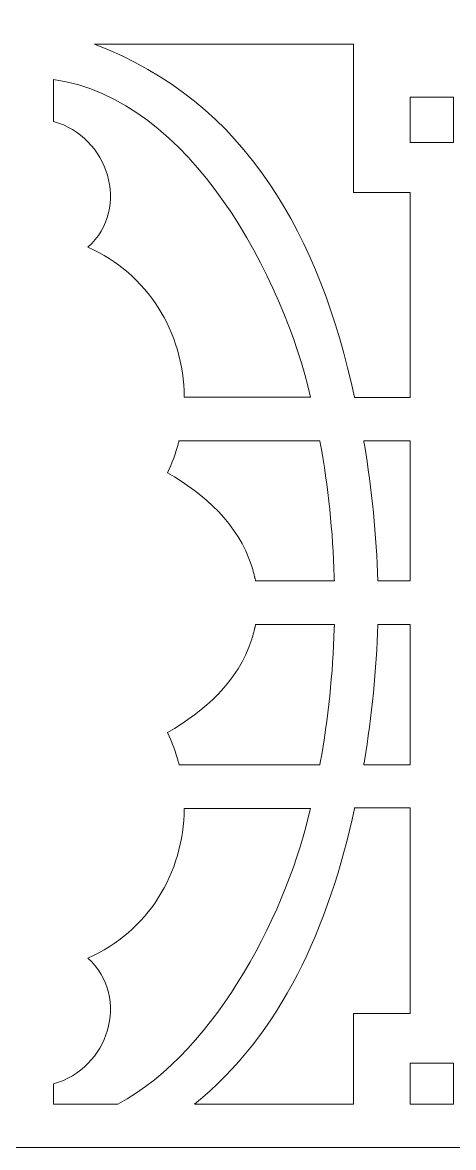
# Model space of a CAD drawing. Header units: centimetres. Extents: x -10 to 9.9, y -5 to 13.4.
# Drawn here: x -6.812 to -5.073, y -5 to -0.461 of the extents above; entities that cross this region are included whole.
import ezdxf

# ---------------------------------------------------------------- set-up
doc = ezdxf.new("R2010")
doc.units = ezdxf.units.CM
doc.header["$MEASUREMENT"] = 0
doc.layers.add('layer 1', color=7, linetype='Continuous')

msp = doc.modelspace()

# ---------------------------------------------------------------- linework, layer by layer
at = {"layer": 'layer 1', "color": 177, "lineweight": 9}
for points, knots in [([(-10.03585, 13.44236), (-10.03585, 13.44236), (-9.86153, 13.44236), (-9.86153, 13.44236), (-9.86153, 13.44236), (-9.86153, 13.44236), (-0.4594, 13.44236), (-0.4594, 13.44236), (-0.4594, 13.44236), (-0.4594, 13.44236), (-0.28508, 13.44236), (-0.28508, 13.44236), (-0.28508, 13.44236), (-0.28508, 13.44236), (-0.28508, 13.26803), (-0.28508, 13.26803), (-0.28508, 13.26803), (-0.28508, 13.26803), (-0.28508, -4.82596), (-0.28508, -4.82596), (-0.28508, -4.82596), (-0.28508, -4.82596), (-0.28508, -5.00029), (-0.28508, -5.00029), (-0.28508, -5.00029), (-0.28508, -5.00029), (-0.4594, -5.00029), (-0.4594, -5.00029), (-0.4594, -5.00029), (-0.4594, -5.00029), (-9.86153, -5.00029), (-9.86153, -5.00029), (-9.86153, -5.00029), (-9.86153, -5.00029), (-10.03585, -5.00029), (-10.03585, -5.00029), (-10.03585, -5.00029), (-10.03585, -5.00029), (-10.03585, -4.82596), (-10.03585, -4.82596), (-10.03585, -4.82596), (-10.03585, -4.82596), (-10.03585, 13.26803), (-10.03585, 13.26803), (-10.03585, 13.26803), (-10.03585, 13.26803), (-10.03585, 13.44236), (-10.03585, 13.44236)], [0, 0, 0, 0, 0.0769231, 0.0769231, 0.0769231, 0.0769231, 0.1538462, 0.1538462, 0.1538462, 0.1538462, 0.2307692, 0.2307692, 0.2307692, 0.2307692, 0.3076923, 0.3076923, 0.3076923, 0.3076923, 0.3846154, 0.3846154, 0.3846154, 0.3846154, 0.4615385, 0.4615385, 0.4615385, 0.4615385, 0.5384615, 0.5384615, 0.5384615, 0.5384615, 0.6153846, 0.6153846, 0.6153846, 0.6153846, 0.6923077, 0.6923077, 0.6923077, 0.6923077, 0.7692308, 0.7692308, 0.7692308, 0.7692308, 0.8461538, 0.8461538, 0.8461538, 0.8461538, 1, 1, 1, 1]), ([(-5.47714, -0.54903), (-5.47714, -0.54903), (-5.47714, -1.14529), (-5.47714, -1.14529), (-5.47714, -1.14529), (-5.47714, -1.14529), (-5.47708, -1.14529), (-5.47708, -1.14529), (-5.47708, -1.14529), (-5.47708, -1.14529), (-5.47708, -1.14689), (-5.47708, -1.14689), (-5.47708, -1.14689), (-5.47708, -1.14689), (-5.46788, -1.14689), (-5.46788, -1.14689), (-5.46788, -1.14689), (-5.46788, -1.14689), (-5.24789, -1.14689), (-5.24789, -1.14689), (-5.24789, -1.14689), (-5.24789, -1.14689), (-5.24789, -1.97408), (-5.24789, -1.97408), (-5.24789, -1.97408), (-5.24789, -1.97408), (-5.47211, -1.97408), (-5.47211, -1.97408), (-5.47211, -1.97408), (-5.47211, -1.97408), (-5.47213, -1.97408), (-5.47213, -1.97408), (-5.47213, -1.97408), (-5.47213, -1.97408), (-5.47229, -1.97353), (-5.47229, -1.97353), (-5.47229, -1.97353), (-5.47229, -1.97353), (-5.47233, -1.97355), (-5.47233, -1.97355), (-5.47233, -1.97355), (-5.47233, -1.97355), (-5.47236, -1.97303), (-5.47236, -1.97303), (-5.47236, -1.97303), (-5.47236, -1.97303), (-5.4724, -1.97304), (-5.4724, -1.97304), (-5.4724, -1.97304), (-5.4724, -1.97304), (-5.47253, -1.97251), (-5.47253, -1.97251), (-5.47253, -1.97251), (-5.60972, -1.33423), (-5.90577, -0.78002), (-6.52198, -0.54903), (-6.52198, -0.54903), (-6.52198, -0.54903), (-5.47714, -0.54903), (-5.47714, -0.54903)], [0, 0, 0, 0, 0.0625, 0.0625, 0.0625, 0.0625, 0.125, 0.125, 0.125, 0.125, 0.1875, 0.1875, 0.1875, 0.1875, 0.25, 0.25, 0.25, 0.25, 0.3125, 0.3125, 0.3125, 0.3125, 0.375, 0.375, 0.375, 0.375, 0.4375, 0.4375, 0.4375, 0.4375, 0.5, 0.5, 0.5, 0.5, 0.5625, 0.5625, 0.5625, 0.5625, 0.625, 0.625, 0.625, 0.625, 0.6875, 0.6875, 0.6875, 0.6875, 0.75, 0.75, 0.75, 0.75, 0.8125, 0.8125, 0.8125, 0.8125, 0.875, 0.875, 0.875, 0.875, 1, 1, 1, 1]), ([(-5.65039, -1.97251), (-5.75441, -1.50158), (-6.13472, -0.76527), (-6.68665, -0.69159), (-6.68665, -0.69159), (-6.68665, -0.69159), (-6.68665, -0.86073), (-6.68665, -0.86073), (-6.68665, -0.86073), (-6.46747, -0.92109), (-6.37262, -1.20751), (-6.54788, -1.36805), (-6.54788, -1.36805), (-6.54788, -1.36805), (-6.54784, -1.36806), (-6.54784, -1.36806), (-6.54784, -1.36806), (-6.30787, -1.47458), (-6.16111, -1.70856), (-6.15935, -1.97251), (-6.15935, -1.97251), (-6.15935, -1.97251), (-5.65039, -1.97251), (-5.65039, -1.97251)], [0, 0, 0, 0, 0.1428571, 0.1428571, 0.1428571, 0.1428571, 0.2857143, 0.2857143, 0.2857143, 0.2857143, 0.4285714, 0.4285714, 0.4285714, 0.4285714, 0.5714286, 0.5714286, 0.5714286, 0.5714286, 0.7142857, 0.7142857, 0.7142857, 0.7142857, 1, 1, 1, 1]), ([(-5.07319, -0.76202), (-5.07319, -0.76202), (-5.07318, -0.94471), (-5.07318, -0.94471), (-5.07318, -0.94471), (-5.07318, -0.94471), (-5.2478, -0.94471), (-5.2478, -0.94471), (-5.2478, -0.94471), (-5.2478, -0.94471), (-5.2478, -0.76202), (-5.2478, -0.76202), (-5.2478, -0.76202), (-5.2478, -0.76202), (-5.07319, -0.76202), (-5.07319, -0.76202)], [0, 0, 0, 0, 0.2, 0.2, 0.2, 0.2, 0.4, 0.4, 0.4, 0.4, 0.6, 0.6, 0.6, 0.6, 1, 1, 1, 1]), ([(-6.22703, -2.27818), (-6.0764, -2.36462), (-5.94217, -2.48378), (-5.88701, -2.65456), (-5.88701, -2.65456), (-5.88701, -2.65456), (-5.88699, -2.65456), (-5.88699, -2.65456), (-5.88699, -2.65456), (-5.88699, -2.65456), (-5.88637, -2.65651), (-5.88637, -2.65651), (-5.88637, -2.65651), (-5.88637, -2.65651), (-5.88635, -2.65651), (-5.88635, -2.65651), (-5.88635, -2.65651), (-5.88635, -2.65651), (-5.88489, -2.66134), (-5.88489, -2.66134), (-5.88489, -2.66134), (-5.88489, -2.66134), (-5.88488, -2.66138), (-5.88488, -2.66138), (-5.88488, -2.66138), (-5.88488, -2.66138), (-5.88461, -2.66232), (-5.88461, -2.66232), (-5.88461, -2.66232), (-5.88461, -2.66232), (-5.88459, -2.66229), (-5.88459, -2.66229), (-5.88459, -2.66229), (-5.88459, -2.66229), (-5.88457, -2.66238), (-5.88457, -2.66238), (-5.88457, -2.66238), (-5.88457, -2.66238), (-5.88455, -2.66238), (-5.88455, -2.66238), (-5.88455, -2.66238), (-5.88455, -2.66238), (-5.88289, -2.66818), (-5.88289, -2.66818), (-5.88289, -2.66818), (-5.88289, -2.66818), (-5.88287, -2.66818), (-5.88287, -2.66818), (-5.88287, -2.66818), (-5.88287, -2.66818), (-5.88264, -2.66902), (-5.88264, -2.66902), (-5.88264, -2.66902), (-5.88264, -2.66902), (-5.88262, -2.66902), (-5.88262, -2.66902), (-5.88262, -2.66902), (-5.88262, -2.66902), (-5.88084, -2.67546), (-5.88084, -2.67546), (-5.88084, -2.67546), (-5.88084, -2.67546), (-5.88083, -2.67546), (-5.88083, -2.67546), (-5.88083, -2.67546), (-5.88083, -2.67546), (-5.88065, -2.67621), (-5.88065, -2.67621), (-5.88065, -2.67621), (-5.88065, -2.67621), (-5.88063, -2.67621), (-5.88063, -2.67621), (-5.88063, -2.67621), (-5.88063, -2.67621), (-5.87874, -2.68349), (-5.87874, -2.68349), (-5.87874, -2.68349), (-5.87874, -2.68349), (-5.87872, -2.68349), (-5.87872, -2.68349), (-5.87872, -2.68349), (-5.87872, -2.68349), (-5.87869, -2.68364), (-5.87869, -2.68364), (-5.87869, -2.68364), (-5.87869, -2.68364), (-5.87867, -2.68364), (-5.87867, -2.68364), (-5.87867, -2.68364), (-5.87867, -2.68364), (-5.87751, -2.68839), (-5.87751, -2.68839), (-5.87751, -2.68839), (-5.87751, -2.68839), (-5.87749, -2.68838), (-5.87749, -2.68838), (-5.87749, -2.68838), (-5.87749, -2.68838), (-5.87729, -2.6893), (-5.87729, -2.6893), (-5.87729, -2.6893), (-5.87729, -2.6893), (-5.87729, -2.6893), (-5.87729, -2.6893), (-5.87729, -2.6893), (-5.87729, -2.6893), (-5.87537, -2.69756), (-5.87537, -2.69756), (-5.87537, -2.69756), (-5.87537, -2.69756), (-5.87535, -2.69757), (-5.87535, -2.69757), (-5.87535, -2.69757), (-5.87535, -2.69757), (-5.87518, -2.69844), (-5.87518, -2.69844), (-5.87518, -2.69844), (-5.87518, -2.69844), (-5.87517, -2.69844), (-5.87517, -2.69844), (-5.87517, -2.69844), (-5.87517, -2.69844), (-5.874, -2.70391), (-5.874, -2.70391), (-5.874, -2.70391), (-5.874, -2.70391), (-5.874, -2.70391), (-5.874, -2.70391), (-5.874, -2.70391), (-5.874, -2.70391), (-5.87385, -2.70479), (-5.87385, -2.70479), (-5.87385, -2.70479), (-5.87385, -2.70479), (-5.87384, -2.70479), (-5.87384, -2.70479), (-5.87384, -2.70479), (-5.87384, -2.70479), (-5.87363, -2.70585), (-5.87363, -2.70585), (-5.87363, -2.70585), (-5.87363, -2.70585), (-5.87361, -2.70585), (-5.87361, -2.70585), (-5.87361, -2.70585), (-5.87361, -2.70585), (-5.87255, -2.71121), (-5.87255, -2.71121), (-5.87255, -2.71121), (-5.87255, -2.71121), (-5.87254, -2.71123), (-5.87254, -2.71123), (-5.87254, -2.71123), (-5.87254, -2.71123), (-5.87198, -2.71421), (-5.87198, -2.71421), (-5.87198, -2.71421), (-5.87198, -2.71421), (-5.87196, -2.71421), (-5.87196, -2.71421), (-5.87196, -2.71421), (-5.87196, -2.71421), (-5.87194, -2.71421), (-5.87194, -2.71421), (-5.87194, -2.71421), (-5.87194, -2.71421), (-5.55371, -2.71421), (-5.55371, -2.71421), (-5.55371, -2.71421), (-5.55371, -2.71421), (-5.5539, -2.7066), (-5.5539, -2.7066), (-5.5539, -2.7066), (-5.5539, -2.7066), (-5.55391, -2.7066), (-5.55391, -2.7066), (-5.55391, -2.7066), (-5.55391, -2.7066), (-5.55393, -2.7066), (-5.55393, -2.7066), (-5.55393, -2.7066), (-5.55393, -2.7066), (-5.55393, -2.70657), (-5.55393, -2.70657), (-5.55393, -2.70657), (-5.55393, -2.70657), (-5.55414, -2.69736), (-5.55414, -2.69736), (-5.55414, -2.69736), (-5.55414, -2.69736), (-5.55416, -2.69736), (-5.55416, -2.69736), (-5.55416, -2.69736), (-5.55416, -2.69736), (-5.55417, -2.69736), (-5.55417, -2.69736), (-5.55417, -2.69736), (-5.55417, -2.69736), (-5.55417, -2.69733), (-5.55417, -2.69733), (-5.55417, -2.69733), (-5.55931, -2.51577), (-5.57908, -2.3346), (-5.61066, -2.1569), (-5.61066, -2.1569), (-5.61066, -2.1569), (-5.61067, -2.15688), (-5.61067, -2.15688), (-5.61067, -2.15688), (-5.61067, -2.15688), (-5.61069, -2.15688), (-5.61069, -2.15688), (-5.61069, -2.15688), (-5.61069, -2.15688), (-5.61071, -2.15688), (-5.61071, -2.15688), (-5.61071, -2.15688), (-5.61071, -2.15688), (-5.6122, -2.1484), (-5.6122, -2.1484), (-5.6122, -2.1484), (-5.6122, -2.1484), (-5.61221, -2.1484), (-5.61221, -2.1484), (-5.61221, -2.1484), (-5.61221, -2.1484), (-5.61223, -2.1484), (-5.61223, -2.1484), (-5.61223, -2.1484), (-5.61223, -2.1484), (-5.61225, -2.1484), (-5.61225, -2.1484), (-5.61225, -2.1484), (-5.61225, -2.1484), (-6.18013, -2.1484), (-6.18013, -2.1484), (-6.18013, -2.1484), (-6.18013, -2.1484), (-6.18013, -2.1484), (-6.18013, -2.1484), (-6.18013, -2.1484), (-6.18013, -2.1484), (-6.1807, -2.15055), (-6.1807, -2.15055), (-6.1807, -2.15055), (-6.1807, -2.15055), (-6.18071, -2.15055), (-6.18071, -2.15055), (-6.18071, -2.15055), (-6.18071, -2.15055), (-6.18123, -2.15267), (-6.18123, -2.15267), (-6.18123, -2.15267), (-6.18123, -2.15267), (-6.18124, -2.15267), (-6.18124, -2.15267), (-6.18124, -2.15267), (-6.18124, -2.15267), (-6.1818, -2.15481), (-6.1818, -2.15481), (-6.1818, -2.15481), (-6.1818, -2.15481), (-6.18181, -2.15481), (-6.18181, -2.15481), (-6.18181, -2.15481), (-6.18181, -2.15481), (-6.18232, -2.15692), (-6.18232, -2.15692), (-6.18232, -2.15692), (-6.18232, -2.15692), (-6.18235, -2.1569), (-6.18235, -2.1569), (-6.18235, -2.1569), (-6.19314, -2.19846), (-6.2084, -2.23934), (-6.22703, -2.27818)], [0, 0, 0, 0, 0.0142857, 0.0142857, 0.0142857, 0.0142857, 0.0285714, 0.0285714, 0.0285714, 0.0285714, 0.0428571, 0.0428571, 0.0428571, 0.0428571, 0.0571429, 0.0571429, 0.0571429, 0.0571429, 0.0714286, 0.0714286, 0.0714286, 0.0714286, 0.0857143, 0.0857143, 0.0857143, 0.0857143, 0.1, 0.1, 0.1, 0.1, 0.1142857, 0.1142857, 0.1142857, 0.1142857, 0.1285714, 0.1285714, 0.1285714, 0.1285714, 0.1428571, 0.1428571, 0.1428571, 0.1428571, 0.1571429, 0.1571429, 0.1571429, 0.1571429, 0.1714286, 0.1714286, 0.1714286, 0.1714286, 0.1857143, 0.1857143, 0.1857143, 0.1857143, 0.2, 0.2, 0.2, 0.2, 0.2142857, 0.2142857, 0.2142857, 0.2142857, 0.2285714, 0.2285714, 0.2285714, 0.2285714, 0.2428571, 0.2428571, 0.2428571, 0.2428571, 0.2571429, 0.2571429, 0.2571429, 0.2571429, 0.2714286, 0.2714286, 0.2714286, 0.2714286, 0.2857143, 0.2857143, 0.2857143, 0.2857143, 0.3, 0.3, 0.3, 0.3, 0.3142857, 0.3142857, 0.3142857, 0.3142857, 0.3285714, 0.3285714, 0.3285714, 0.3285714, 0.3428571, 0.3428571, 0.3428571, 0.3428571, 0.3571429, 0.3571429, 0.3571429, 0.3571429, 0.3714286, 0.3714286, 0.3714286, 0.3714286, 0.3857143, 0.3857143, 0.3857143, 0.3857143, 0.4, 0.4, 0.4, 0.4, 0.4142857, 0.4142857, 0.4142857, 0.4142857, 0.4285714, 0.4285714, 0.4285714, 0.4285714, 0.4428571, 0.4428571, 0.4428571, 0.4428571, 0.4571429, 0.4571429, 0.4571429, 0.4571429, 0.4714286, 0.4714286, 0.4714286, 0.4714286, 0.4857143, 0.4857143, 0.4857143, 0.4857143, 0.5, 0.5, 0.5, 0.5, 0.5142857, 0.5142857, 0.5142857, 0.5142857, 0.5285714, 0.5285714, 0.5285714, 0.5285714, 0.5428571, 0.5428571, 0.5428571, 0.5428571, 0.5571429, 0.5571429, 0.5571429, 0.5571429, 0.5714286, 0.5714286, 0.5714286, 0.5714286, 0.5857143, 0.5857143, 0.5857143, 0.5857143, 0.6, 0.6, 0.6, 0.6, 0.6142857, 0.6142857, 0.6142857, 0.6142857, 0.6285714, 0.6285714, 0.6285714, 0.6285714, 0.6428571, 0.6428571, 0.6428571, 0.6428571, 0.6571429, 0.6571429, 0.6571429, 0.6571429, 0.6714286, 0.6714286, 0.6714286, 0.6714286, 0.6857143, 0.6857143, 0.6857143, 0.6857143, 0.7, 0.7, 0.7, 0.7, 0.7142857, 0.7142857, 0.7142857, 0.7142857, 0.7285714, 0.7285714, 0.7285714, 0.7285714, 0.7428571, 0.7428571, 0.7428571, 0.7428571, 0.7571429, 0.7571429, 0.7571429, 0.7571429, 0.7714286, 0.7714286, 0.7714286, 0.7714286, 0.7857143, 0.7857143, 0.7857143, 0.7857143, 0.8, 0.8, 0.8, 0.8, 0.8142857, 0.8142857, 0.8142857, 0.8142857, 0.8285714, 0.8285714, 0.8285714, 0.8285714, 0.8428571, 0.8428571, 0.8428571, 0.8428571, 0.8571429, 0.8571429, 0.8571429, 0.8571429, 0.8714286, 0.8714286, 0.8714286, 0.8714286, 0.8857143, 0.8857143, 0.8857143, 0.8857143, 0.9, 0.9, 0.9, 0.9, 0.9142857, 0.9142857, 0.9142857, 0.9142857, 0.9285714, 0.9285714, 0.9285714, 0.9285714, 0.9428571, 0.9428571, 0.9428571, 0.9428571, 0.9571429, 0.9571429, 0.9571429, 0.9571429, 0.9714286, 0.9714286, 0.9714286, 0.9714286, 1, 1, 1, 1]), ([(-5.37884, -2.71421), (-5.37884, -2.71421), (-5.37882, -2.71421), (-5.37882, -2.71421), (-5.37882, -2.71421), (-5.37882, -2.71421), (-5.24789, -2.71419), (-5.24789, -2.71419), (-5.24789, -2.71419), (-5.24789, -2.71419), (-5.24795, -2.1484), (-5.24795, -2.1484), (-5.24795, -2.1484), (-5.24795, -2.1484), (-5.43539, -2.1484), (-5.43539, -2.1484), (-5.43539, -2.1484), (-5.43539, -2.1484), (-5.43422, -2.15531), (-5.43422, -2.15531), (-5.43422, -2.15531), (-5.43422, -2.15531), (-5.43422, -2.15531), (-5.43422, -2.15531), (-5.43422, -2.15531), (-5.43422, -2.15531), (-5.43421, -2.15531), (-5.43421, -2.15531), (-5.43421, -2.15531), (-5.43421, -2.15531), (-5.43419, -2.15531), (-5.43419, -2.15531), (-5.43419, -2.15531), (-5.43419, -2.15531), (-5.4327, -2.16379), (-5.4327, -2.16379), (-5.4327, -2.16379), (-5.4327, -2.16379), (-5.43268, -2.16377), (-5.43268, -2.16377), (-5.43268, -2.16377), (-5.43268, -2.16377), (-5.43267, -2.16379), (-5.43267, -2.16379), (-5.43267, -2.16379), (-5.43267, -2.16379), (-5.43265, -2.16379), (-5.43265, -2.16379), (-5.43265, -2.16379), (-5.4025, -2.34565), (-5.38337, -2.53003), (-5.37884, -2.71421)], [0, 0, 0, 0, 0.0714286, 0.0714286, 0.0714286, 0.0714286, 0.1428571, 0.1428571, 0.1428571, 0.1428571, 0.2142857, 0.2142857, 0.2142857, 0.2142857, 0.2857143, 0.2857143, 0.2857143, 0.2857143, 0.3571429, 0.3571429, 0.3571429, 0.3571429, 0.4285714, 0.4285714, 0.4285714, 0.4285714, 0.5, 0.5, 0.5, 0.5, 0.5714286, 0.5714286, 0.5714286, 0.5714286, 0.6428571, 0.6428571, 0.6428571, 0.6428571, 0.7142857, 0.7142857, 0.7142857, 0.7142857, 0.7857143, 0.7857143, 0.7857143, 0.7857143, 0.8571429, 0.8571429, 0.8571429, 0.8571429, 1, 1, 1, 1]), ([(-6.22703, -3.32618), (-6.0764, -3.23975), (-5.94222, -3.12056), (-5.88701, -2.94976), (-5.88701, -2.94976), (-5.88701, -2.94976), (-5.88699, -2.94977), (-5.88699, -2.94977), (-5.88699, -2.94977), (-5.88699, -2.94977), (-5.88635, -2.94785), (-5.88635, -2.94785), (-5.88635, -2.94785), (-5.88635, -2.94785), (-5.88633, -2.94785), (-5.88633, -2.94785), (-5.88633, -2.94785), (-5.88633, -2.94785), (-5.88489, -2.94297), (-5.88489, -2.94297), (-5.88489, -2.94297), (-5.88489, -2.94297), (-5.88488, -2.94297), (-5.88488, -2.94297), (-5.88488, -2.94297), (-5.88488, -2.94297), (-5.88461, -2.94206), (-5.88461, -2.94206), (-5.88461, -2.94206), (-5.88461, -2.94206), (-5.88459, -2.94206), (-5.88459, -2.94206), (-5.88459, -2.94206), (-5.88459, -2.94206), (-5.88457, -2.94192), (-5.88457, -2.94192), (-5.88457, -2.94192), (-5.88457, -2.94192), (-5.88455, -2.94197), (-5.88455, -2.94197), (-5.88455, -2.94197), (-5.88455, -2.94197), (-5.88289, -2.93616), (-5.88289, -2.93616), (-5.88289, -2.93616), (-5.88289, -2.93616), (-5.88287, -2.93616), (-5.88287, -2.93616), (-5.88287, -2.93616), (-5.88287, -2.93616), (-5.88262, -2.93532), (-5.88262, -2.93532), (-5.88262, -2.93532), (-5.88262, -2.93532), (-5.88262, -2.93532), (-5.88262, -2.93532), (-5.88262, -2.93532), (-5.88262, -2.93532), (-5.88084, -2.92887), (-5.88084, -2.92887), (-5.88084, -2.92887), (-5.88084, -2.92887), (-5.88083, -2.92889), (-5.88083, -2.92889), (-5.88083, -2.92889), (-5.88083, -2.92889), (-5.88065, -2.92813), (-5.88065, -2.92813), (-5.88065, -2.92813), (-5.88065, -2.92813), (-5.88063, -2.92813), (-5.88063, -2.92813), (-5.88063, -2.92813), (-5.88063, -2.92813), (-5.87874, -2.92083), (-5.87874, -2.92083), (-5.87874, -2.92083), (-5.87874, -2.92083), (-5.87872, -2.92083), (-5.87872, -2.92083), (-5.87872, -2.92083), (-5.87872, -2.92083), (-5.87869, -2.92072), (-5.87869, -2.92072), (-5.87869, -2.92072), (-5.87869, -2.92072), (-5.87867, -2.92071), (-5.87867, -2.92071), (-5.87867, -2.92071), (-5.87867, -2.92071), (-5.87751, -2.91596), (-5.87751, -2.91596), (-5.87751, -2.91596), (-5.87751, -2.91596), (-5.87749, -2.91596), (-5.87749, -2.91596), (-5.87749, -2.91596), (-5.87749, -2.91596), (-5.8773, -2.91506), (-5.8773, -2.91506), (-5.8773, -2.91506), (-5.8773, -2.91506), (-5.87729, -2.91506), (-5.87729, -2.91506), (-5.87729, -2.91506), (-5.87729, -2.91506), (-5.87539, -2.90679), (-5.87539, -2.90679), (-5.87539, -2.90679), (-5.87539, -2.90679), (-5.87537, -2.90679), (-5.87537, -2.90679), (-5.87537, -2.90679), (-5.87537, -2.90679), (-5.87518, -2.90589), (-5.87518, -2.90589), (-5.87518, -2.90589), (-5.87518, -2.90589), (-5.87517, -2.90589), (-5.87517, -2.90589), (-5.87517, -2.90589), (-5.87517, -2.90589), (-5.87403, -2.90042), (-5.87403, -2.90042), (-5.87403, -2.90042), (-5.87403, -2.90042), (-5.87401, -2.90042), (-5.87401, -2.90042), (-5.87401, -2.90042), (-5.87401, -2.90042), (-5.87385, -2.89955), (-5.87385, -2.89955), (-5.87385, -2.89955), (-5.87385, -2.89955), (-5.87384, -2.89955), (-5.87384, -2.89955), (-5.87384, -2.89955), (-5.87384, -2.89955), (-5.87363, -2.89848), (-5.87363, -2.89848), (-5.87363, -2.89848), (-5.87363, -2.89848), (-5.87361, -2.89848), (-5.87361, -2.89848), (-5.87361, -2.89848), (-5.87361, -2.89848), (-5.87255, -2.89312), (-5.87255, -2.89312), (-5.87255, -2.89312), (-5.87255, -2.89312), (-5.87254, -2.89314), (-5.87254, -2.89314), (-5.87254, -2.89314), (-5.87254, -2.89314), (-5.87198, -2.89014), (-5.87198, -2.89014), (-5.87198, -2.89014), (-5.87198, -2.89014), (-5.87196, -2.89016), (-5.87196, -2.89016), (-5.87196, -2.89016), (-5.87196, -2.89016), (-5.87198, -2.89014), (-5.87198, -2.89014), (-5.87198, -2.89014), (-5.87198, -2.89014), (-5.55371, -2.89014), (-5.55371, -2.89014), (-5.55371, -2.89014), (-5.55371, -2.89014), (-5.55385, -2.89773), (-5.55385, -2.89773), (-5.55385, -2.89773), (-5.55385, -2.89773), (-5.55391, -2.89773), (-5.55391, -2.89773), (-5.55391, -2.89773), (-5.55391, -2.89773), (-5.55393, -2.89775), (-5.55393, -2.89775), (-5.55393, -2.89775), (-5.55393, -2.89775), (-5.55393, -2.89777), (-5.55393, -2.89777), (-5.55393, -2.89777), (-5.55393, -2.89777), (-5.55414, -2.90698), (-5.55414, -2.90698), (-5.55414, -2.90698), (-5.55414, -2.90698), (-5.55416, -2.90698), (-5.55416, -2.90698), (-5.55416, -2.90698), (-5.55416, -2.90698), (-5.55417, -2.90698), (-5.55417, -2.90698), (-5.55417, -2.90698), (-5.55417, -2.90698), (-5.55417, -2.90701), (-5.55417, -2.90701), (-5.55417, -2.90701), (-5.55934, -3.08858), (-5.57908, -3.26974), (-5.61065, -3.44747), (-5.61065, -3.44747), (-5.61065, -3.44747), (-5.61067, -3.44747), (-5.61067, -3.44747), (-5.61067, -3.44747), (-5.61067, -3.44747), (-5.61069, -3.44747), (-5.61069, -3.44747), (-5.61069, -3.44747), (-5.61069, -3.44747), (-5.61071, -3.44747), (-5.61071, -3.44747), (-5.61071, -3.44747), (-5.61071, -3.44747), (-5.6122, -3.45594), (-5.6122, -3.45594), (-5.6122, -3.45594), (-5.6122, -3.45594), (-5.61221, -3.45594), (-5.61221, -3.45594), (-5.61221, -3.45594), (-5.61221, -3.45594), (-5.61223, -3.45594), (-5.61223, -3.45594), (-5.61223, -3.45594), (-5.61223, -3.45594), (-5.61225, -3.45594), (-5.61225, -3.45594), (-5.61225, -3.45594), (-5.61225, -3.45594), (-6.18013, -3.45594), (-6.18013, -3.45594), (-6.18013, -3.45594), (-6.18013, -3.45594), (-6.18015, -3.45594), (-6.18015, -3.45594), (-6.18015, -3.45594), (-6.18015, -3.45594), (-6.1807, -3.4538), (-6.1807, -3.4538), (-6.1807, -3.4538), (-6.1807, -3.4538), (-6.18071, -3.4538), (-6.18071, -3.4538), (-6.18071, -3.4538), (-6.18071, -3.4538), (-6.18123, -3.45168), (-6.18123, -3.45168), (-6.18123, -3.45168), (-6.18123, -3.45168), (-6.18124, -3.45168), (-6.18124, -3.45168), (-6.18124, -3.45168), (-6.18124, -3.45168), (-6.1818, -3.44953), (-6.1818, -3.44953), (-6.1818, -3.44953), (-6.1818, -3.44953), (-6.18181, -3.44953), (-6.18181, -3.44953), (-6.18181, -3.44953), (-6.18181, -3.44953), (-6.18232, -3.44745), (-6.18232, -3.44745), (-6.18232, -3.44745), (-6.18232, -3.44745), (-6.18235, -3.44744), (-6.18235, -3.44744), (-6.18235, -3.44744), (-6.19316, -3.40588), (-6.2084, -3.36499), (-6.22703, -3.32618)], [0, 0, 0, 0, 0.0142857, 0.0142857, 0.0142857, 0.0142857, 0.0285714, 0.0285714, 0.0285714, 0.0285714, 0.0428571, 0.0428571, 0.0428571, 0.0428571, 0.0571429, 0.0571429, 0.0571429, 0.0571429, 0.0714286, 0.0714286, 0.0714286, 0.0714286, 0.0857143, 0.0857143, 0.0857143, 0.0857143, 0.1, 0.1, 0.1, 0.1, 0.1142857, 0.1142857, 0.1142857, 0.1142857, 0.1285714, 0.1285714, 0.1285714, 0.1285714, 0.1428571, 0.1428571, 0.1428571, 0.1428571, 0.1571429, 0.1571429, 0.1571429, 0.1571429, 0.1714286, 0.1714286, 0.1714286, 0.1714286, 0.1857143, 0.1857143, 0.1857143, 0.1857143, 0.2, 0.2, 0.2, 0.2, 0.2142857, 0.2142857, 0.2142857, 0.2142857, 0.2285714, 0.2285714, 0.2285714, 0.2285714, 0.2428571, 0.2428571, 0.2428571, 0.2428571, 0.2571429, 0.2571429, 0.2571429, 0.2571429, 0.2714286, 0.2714286, 0.2714286, 0.2714286, 0.2857143, 0.2857143, 0.2857143, 0.2857143, 0.3, 0.3, 0.3, 0.3, 0.3142857, 0.3142857, 0.3142857, 0.3142857, 0.3285714, 0.3285714, 0.3285714, 0.3285714, 0.3428571, 0.3428571, 0.3428571, 0.3428571, 0.3571429, 0.3571429, 0.3571429, 0.3571429, 0.3714286, 0.3714286, 0.3714286, 0.3714286, 0.3857143, 0.3857143, 0.3857143, 0.3857143, 0.4, 0.4, 0.4, 0.4, 0.4142857, 0.4142857, 0.4142857, 0.4142857, 0.4285714, 0.4285714, 0.4285714, 0.4285714, 0.4428571, 0.4428571, 0.4428571, 0.4428571, 0.4571429, 0.4571429, 0.4571429, 0.4571429, 0.4714286, 0.4714286, 0.4714286, 0.4714286, 0.4857143, 0.4857143, 0.4857143, 0.4857143, 0.5, 0.5, 0.5, 0.5, 0.5142857, 0.5142857, 0.5142857, 0.5142857, 0.5285714, 0.5285714, 0.5285714, 0.5285714, 0.5428571, 0.5428571, 0.5428571, 0.5428571, 0.5571429, 0.5571429, 0.5571429, 0.5571429, 0.5714286, 0.5714286, 0.5714286, 0.5714286, 0.5857143, 0.5857143, 0.5857143, 0.5857143, 0.6, 0.6, 0.6, 0.6, 0.6142857, 0.6142857, 0.6142857, 0.6142857, 0.6285714, 0.6285714, 0.6285714, 0.6285714, 0.6428571, 0.6428571, 0.6428571, 0.6428571, 0.6571429, 0.6571429, 0.6571429, 0.6571429, 0.6714286, 0.6714286, 0.6714286, 0.6714286, 0.6857143, 0.6857143, 0.6857143, 0.6857143, 0.7, 0.7, 0.7, 0.7, 0.7142857, 0.7142857, 0.7142857, 0.7142857, 0.7285714, 0.7285714, 0.7285714, 0.7285714, 0.7428571, 0.7428571, 0.7428571, 0.7428571, 0.7571429, 0.7571429, 0.7571429, 0.7571429, 0.7714286, 0.7714286, 0.7714286, 0.7714286, 0.7857143, 0.7857143, 0.7857143, 0.7857143, 0.8, 0.8, 0.8, 0.8, 0.8142857, 0.8142857, 0.8142857, 0.8142857, 0.8285714, 0.8285714, 0.8285714, 0.8285714, 0.8428571, 0.8428571, 0.8428571, 0.8428571, 0.8571429, 0.8571429, 0.8571429, 0.8571429, 0.8714286, 0.8714286, 0.8714286, 0.8714286, 0.8857143, 0.8857143, 0.8857143, 0.8857143, 0.9, 0.9, 0.9, 0.9, 0.9142857, 0.9142857, 0.9142857, 0.9142857, 0.9285714, 0.9285714, 0.9285714, 0.9285714, 0.9428571, 0.9428571, 0.9428571, 0.9428571, 0.9571429, 0.9571429, 0.9571429, 0.9571429, 0.9714286, 0.9714286, 0.9714286, 0.9714286, 1, 1, 1, 1]), ([(-5.37884, -2.89014), (-5.37884, -2.89014), (-5.37882, -2.89014), (-5.37882, -2.89014), (-5.37882, -2.89014), (-5.37882, -2.89014), (-5.24789, -2.89014), (-5.24789, -2.89014), (-5.24789, -2.89014), (-5.24789, -2.89014), (-5.24789, -2.90571), (-5.24789, -2.90571), (-5.24789, -2.90571), (-5.24789, -2.90571), (-5.24789, -2.93161), (-5.24789, -2.93161), (-5.24789, -2.93161), (-5.24789, -2.93161), (-5.24789, -2.95749), (-5.24789, -2.95749), (-5.24789, -2.95749), (-5.24789, -2.95749), (-5.24789, -2.98339), (-5.24789, -2.98339), (-5.24789, -2.98339), (-5.24789, -2.98339), (-5.24789, -3.00927), (-5.24789, -3.00927), (-5.24789, -3.00927), (-5.24789, -3.00927), (-5.24789, -3.03517), (-5.24789, -3.03517), (-5.24789, -3.03517), (-5.24789, -3.03517), (-5.24789, -3.06104), (-5.24789, -3.06104), (-5.24789, -3.06104), (-5.24789, -3.06104), (-5.24789, -3.08693), (-5.24789, -3.08693), (-5.24789, -3.08693), (-5.24789, -3.08693), (-5.24789, -3.11282), (-5.24789, -3.11282), (-5.24789, -3.11282), (-5.24789, -3.11282), (-5.24789, -3.13871), (-5.24789, -3.13871), (-5.24789, -3.13871), (-5.24789, -3.13871), (-5.24789, -3.1646), (-5.24789, -3.1646), (-5.24789, -3.1646), (-5.24789, -3.1646), (-5.24789, -3.19048), (-5.24789, -3.19048), (-5.24789, -3.19048), (-5.24789, -3.19048), (-5.24789, -3.21636), (-5.24789, -3.21636), (-5.24789, -3.21636), (-5.24789, -3.21636), (-5.24789, -3.24226), (-5.24789, -3.24226), (-5.24789, -3.24226), (-5.24789, -3.24226), (-5.24789, -3.26814), (-5.24789, -3.26814), (-5.24789, -3.26814), (-5.24789, -3.26814), (-5.24789, -3.29404), (-5.24789, -3.29404), (-5.24789, -3.29404), (-5.24789, -3.29404), (-5.24789, -3.31991), (-5.24789, -3.31991), (-5.24789, -3.31991), (-5.24789, -3.31991), (-5.24789, -3.34581), (-5.24789, -3.34581), (-5.24789, -3.34581), (-5.24789, -3.34581), (-5.24789, -3.37169), (-5.24789, -3.37169), (-5.24789, -3.37169), (-5.24789, -3.37169), (-5.24789, -3.39757), (-5.24789, -3.39757), (-5.24789, -3.39757), (-5.24789, -3.39757), (-5.24789, -3.42347), (-5.24789, -3.42347), (-5.24789, -3.42347), (-5.24789, -3.42347), (-5.24789, -3.44935), (-5.24789, -3.44935), (-5.24789, -3.44935), (-5.24789, -3.44935), (-5.24789, -3.45594), (-5.24789, -3.45594), (-5.24789, -3.45594), (-5.24789, -3.45594), (-5.43539, -3.45594), (-5.43539, -3.45594), (-5.43539, -3.45594), (-5.43539, -3.45594), (-5.43422, -3.44905), (-5.43422, -3.44905), (-5.43422, -3.44905), (-5.43422, -3.44905), (-5.43421, -3.44905), (-5.43421, -3.44905), (-5.43421, -3.44905), (-5.43421, -3.44905), (-5.43419, -3.44905), (-5.43419, -3.44905), (-5.43419, -3.44905), (-5.43419, -3.44905), (-5.43417, -3.44905), (-5.43417, -3.44905), (-5.43417, -3.44905), (-5.43417, -3.44905), (-5.4327, -3.44054), (-5.4327, -3.44054), (-5.4327, -3.44054), (-5.4327, -3.44054), (-5.43268, -3.44054), (-5.43268, -3.44054), (-5.43268, -3.44054), (-5.43268, -3.44054), (-5.43267, -3.44054), (-5.43267, -3.44054), (-5.43267, -3.44054), (-5.43267, -3.44054), (-5.43265, -3.44054), (-5.43265, -3.44054), (-5.43265, -3.44054), (-5.40249, -3.2587), (-5.38337, -3.07432), (-5.37884, -2.89014)], [0, 0, 0, 0, 0.0277778, 0.0277778, 0.0277778, 0.0277778, 0.0555556, 0.0555556, 0.0555556, 0.0555556, 0.0833333, 0.0833333, 0.0833333, 0.0833333, 0.1111111, 0.1111111, 0.1111111, 0.1111111, 0.1388889, 0.1388889, 0.1388889, 0.1388889, 0.1666667, 0.1666667, 0.1666667, 0.1666667, 0.1944444, 0.1944444, 0.1944444, 0.1944444, 0.2222222, 0.2222222, 0.2222222, 0.2222222, 0.25, 0.25, 0.25, 0.25, 0.2777778, 0.2777778, 0.2777778, 0.2777778, 0.3055556, 0.3055556, 0.3055556, 0.3055556, 0.3333333, 0.3333333, 0.3333333, 0.3333333, 0.3611111, 0.3611111, 0.3611111, 0.3611111, 0.3888889, 0.3888889, 0.3888889, 0.3888889, 0.4166667, 0.4166667, 0.4166667, 0.4166667, 0.4444444, 0.4444444, 0.4444444, 0.4444444, 0.4722222, 0.4722222, 0.4722222, 0.4722222, 0.5, 0.5, 0.5, 0.5, 0.5277778, 0.5277778, 0.5277778, 0.5277778, 0.5555556, 0.5555556, 0.5555556, 0.5555556, 0.5833333, 0.5833333, 0.5833333, 0.5833333, 0.6111111, 0.6111111, 0.6111111, 0.6111111, 0.6388889, 0.6388889, 0.6388889, 0.6388889, 0.6666667, 0.6666667, 0.6666667, 0.6666667, 0.6944444, 0.6944444, 0.6944444, 0.6944444, 0.7222222, 0.7222222, 0.7222222, 0.7222222, 0.75, 0.75, 0.75, 0.75, 0.7777778, 0.7777778, 0.7777778, 0.7777778, 0.8055556, 0.8055556, 0.8055556, 0.8055556, 0.8333333, 0.8333333, 0.8333333, 0.8333333, 0.8611111, 0.8611111, 0.8611111, 0.8611111, 0.8888889, 0.8888889, 0.8888889, 0.8888889, 0.9166667, 0.9166667, 0.9166667, 0.9166667, 0.9444444, 0.9444444, 0.9444444, 0.9444444, 1, 1, 1, 1]), ([(-6.11857, -4.82596), (-6.11857, -4.82596), (-5.47714, -4.82596), (-5.47714, -4.82596), (-5.47714, -4.82596), (-5.47714, -4.82596), (-5.47714, -4.45904), (-5.47714, -4.45904), (-5.47714, -4.45904), (-5.47714, -4.45904), (-5.24789, -4.45903), (-5.24789, -4.45903), (-5.24789, -4.45903), (-5.24789, -4.45903), (-5.24789, -3.63029), (-5.24789, -3.63029), (-5.24789, -3.63029), (-5.24789, -3.63029), (-5.47211, -3.63027), (-5.47211, -3.63027), (-5.47211, -3.63027), (-5.47211, -3.63027), (-5.47213, -3.63027), (-5.47213, -3.63027), (-5.47213, -3.63027), (-5.47213, -3.63027), (-5.47228, -3.63079), (-5.47228, -3.63079), (-5.47228, -3.63079), (-5.47228, -3.63079), (-5.47229, -3.63079), (-5.47229, -3.63079), (-5.47229, -3.63079), (-5.47229, -3.63079), (-5.47239, -3.63132), (-5.47239, -3.63132), (-5.47239, -3.63132), (-5.47239, -3.63132), (-5.4724, -3.63132), (-5.4724, -3.63132), (-5.4724, -3.63132), (-5.4724, -3.63132), (-5.47253, -3.63184), (-5.47253, -3.63184), (-5.47253, -3.63184), (-5.57553, -4.11106), (-5.76818, -4.54277), (-6.11857, -4.82596)], [0, 0, 0, 0, 0.0769231, 0.0769231, 0.0769231, 0.0769231, 0.1538462, 0.1538462, 0.1538462, 0.1538462, 0.2307692, 0.2307692, 0.2307692, 0.2307692, 0.3076923, 0.3076923, 0.3076923, 0.3076923, 0.3846154, 0.3846154, 0.3846154, 0.3846154, 0.4615385, 0.4615385, 0.4615385, 0.4615385, 0.5384615, 0.5384615, 0.5384615, 0.5384615, 0.6153846, 0.6153846, 0.6153846, 0.6153846, 0.6923077, 0.6923077, 0.6923077, 0.6923077, 0.7692308, 0.7692308, 0.7692308, 0.7692308, 0.8461538, 0.8461538, 0.8461538, 0.8461538, 1, 1, 1, 1]), ([(-6.68663, -4.82596), (-6.68663, -4.82596), (-6.42752, -4.82596), (-6.42752, -4.82596), (-6.42752, -4.82596), (-6.01659, -4.60277), (-5.73725, -4.0249), (-5.65039, -3.63184), (-5.65039, -3.63184), (-5.65039, -3.63184), (-6.15935, -3.63184), (-6.15935, -3.63184), (-6.15935, -3.63184), (-6.16111, -3.89577), (-6.30792, -4.12977), (-6.54784, -4.23625), (-6.54784, -4.23625), (-6.54784, -4.23625), (-6.54788, -4.2363), (-6.54788, -4.2363), (-6.54788, -4.2363), (-6.37262, -4.39682), (-6.46747, -4.68325), (-6.68662, -4.74362), (-6.68662, -4.74362), (-6.68662, -4.74362), (-6.68663, -4.82596), (-6.68663, -4.82596)], [0, 0, 0, 0, 0.125, 0.125, 0.125, 0.125, 0.25, 0.25, 0.25, 0.25, 0.375, 0.375, 0.375, 0.375, 0.5, 0.5, 0.5, 0.5, 0.625, 0.625, 0.625, 0.625, 0.75, 0.75, 0.75, 0.75, 1, 1, 1, 1]), ([(-5.2478, -4.82596), (-5.2478, -4.82596), (-5.07319, -4.82596), (-5.07319, -4.82596), (-5.07319, -4.82596), (-5.07319, -4.82596), (-5.07319, -4.65965), (-5.07319, -4.65965), (-5.07319, -4.65965), (-5.07319, -4.65965), (-5.2478, -4.65965), (-5.2478, -4.65965), (-5.2478, -4.65965), (-5.2478, -4.65965), (-5.2478, -4.82596), (-5.2478, -4.82596)], [0, 0, 0, 0, 0.2, 0.2, 0.2, 0.2, 0.4, 0.4, 0.4, 0.4, 0.6, 0.6, 0.6, 0.6, 1, 1, 1, 1])]:
    msp.add_open_spline(points, degree=3, knots=knots, dxfattribs=at)

doc.saveas('drawing.dxf')
